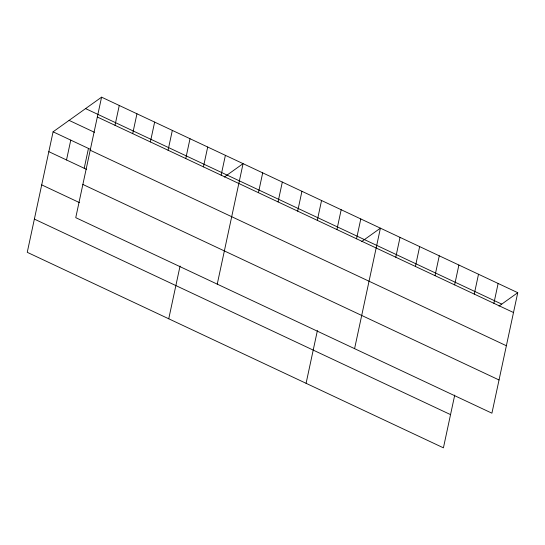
<?xml version="1.0" encoding="UTF-8"?>
<svg xmlns="http://www.w3.org/2000/svg" width="545" height="545" viewBox="0 0 545 545"><rect width="100%" height="100%" fill="white"/><g stroke="black" fill="none" stroke-linecap="round" stroke-linejoin="round"><path stroke-width="0.82" d="M101.581 97.167L75.748 217.659L491.917 413.185L517.75 292.685L101.581 97.167L53.083 131.815L27.25 252.315L443.419 447.833L454.734 395.064M66.517 159.971L70.768 140.126M84.203 168.276L88.454 148.438M115.009 125.316L119.266 105.478M132.701 133.627L136.952 113.782M150.386 141.938L154.637 122.094M168.071 150.243L172.329 130.405M185.763 158.554L190.014 138.716M168.746 318.791L180.061 266.021M203.448 166.865L207.7 147.021M221.134 175.177L225.392 155.332M217.244 284.136L243.077 163.643L224.322 177.043M258.446 192.705L262.697 172.86M278.059 201.922L282.317 182.078M297.679 211.14L301.937 191.295M317.299 220.357L321.557 200.512M336.919 229.574L341.177 209.73M306.086 383.312L317.401 330.543M356.539 238.792L360.797 218.947M354.584 348.664L380.41 228.164L361.662 241.564M395.779 257.226L400.03 237.382M415.399 266.444L419.65 246.599M435.019 275.661L439.27 255.816M454.639 284.878L458.89 265.034M474.259 294.096L478.51 274.251M493.879 303.313L498.13 283.468M498.995 306.086L517.75 292.685M85.572 108.598L501.747 304.124M97.323 117.005L513.499 312.53M69.086 120.384L94.462 132.306M53.083 131.815L90.763 149.521M90.204 150.222L506.373 345.748M48.825 151.66L86.512 169.359M82.867 184.448L499.036 379.967M41.706 184.878L79.386 202.577M34.369 219.097L450.545 414.616"/></g></svg>
